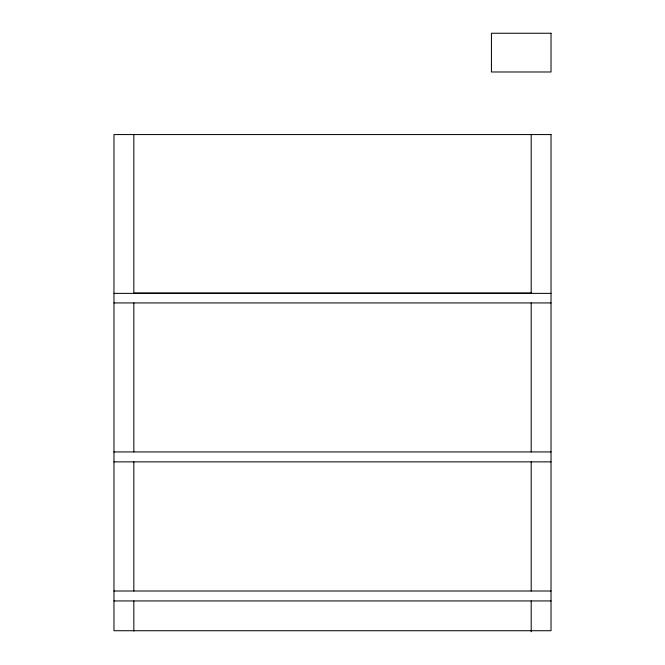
<?xml version="1.0" encoding="UTF-8"?>
<svg xmlns="http://www.w3.org/2000/svg" width="665" height="665" viewBox="0 0 665 665"><rect width="100%" height="100%" fill="white"/><g stroke="black" fill="none" stroke-linecap="round" stroke-linejoin="round"><path stroke-width="1" d="M531.194 292.999L133.831 292.999L133.831 134.571M113.973 293.373L551.027 293.373M113.973 302.932L551.027 302.932M113.973 451.934L551.027 451.934M113.973 461.867L551.027 461.867M113.973 591.002L551.027 591.002M113.973 600.936L551.027 600.936M531.194 134.571L531.194 293.373M531.194 302.932L531.194 451.934M531.194 461.867L531.194 591.002M531.194 600.936L531.194 631.75M133.831 302.932L133.831 451.934M133.831 461.867L133.831 591.002M133.831 600.936L133.831 631.085M551.027 33.25L491.435 33.25L491.435 71.986L551.027 71.986L551.027 33.25M551.027 134.571L113.973 134.571L113.973 630.728L551.027 630.728L551.027 134.571"/></g></svg>
